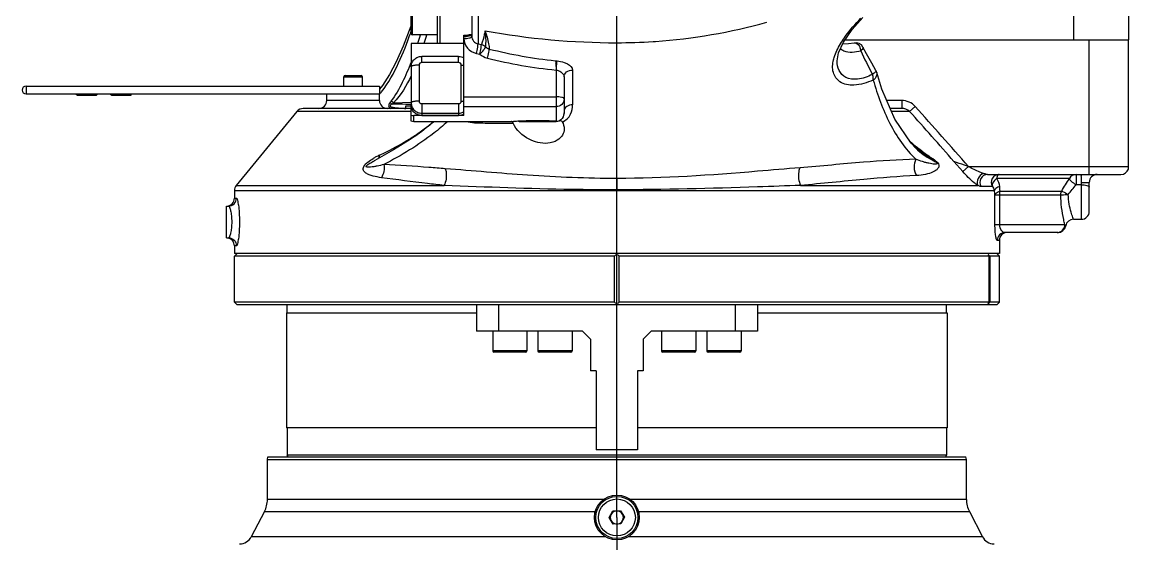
# Model space of a CAD drawing. Header units: millimetres. Extents: x 7426 to 8740, y 124 to 421.
# Drawn here: x 7932.07 to 7953.05, y 239.45 to 249.34 of the extents above; entities that cross this region are included whole.
import ezdxf

# ---------------------------------------------------------------- set-up
doc = ezdxf.new("R2010")
doc.units = ezdxf.units.MM
doc.linetypes.add('CENTER', pattern=[0.6, 0.375, -0.075, 0.075, -0.075])
doc.layers.add('中心线', color=7, linetype='Continuous')
doc.layers.add('外形图', color=7, linetype='Continuous')

msp = doc.modelspace()

# ---------------------------------------------------------------- linework, layer by layer
at = {"layer": '中心线', "linetype": 'CENTER', "ltscale": 30}
for q in [(7943.3437, 264.6106), (7943.3437, 227.4436)]:
    msp.add_line((7943.3437, 239.9549), q, dxfattribs=at)
at = {"layer": '外形图', "color": 0, "linetype": 'Continuous'}
for p, q in [((7940.5936, 261.4298), (7940.5936, 249.0734)), ((7940.712, 261.2591), (7940.712, 248.932)), ((7939.9436, 248.9382), (7939.9436, 261.0055)), ((7939.9936, 248.9382), (7939.9936, 261.0555)), ((7953.0493, 249.0051), (7953.0493, 251.2552)), ((7939.4686, 249.0977), (7939.4686, 249.8977)), ((7939.4436, 249.1227), (7939.4436, 249.8727)), ((7951.9993, 249.6877), (7951.9993, 249.0051)), ((7947.8036, 249.1993), (7948.0047, 249.4261)), ((7939.9436, 249.0977), (7939.4686, 249.0977)), ((7940.4436, 247.5719), (7940.4436, 249.0935)), ((7940.4436, 248.9382), (7939.4436, 248.9382)), ((7939.4436, 248.9382), (7939.4436, 248.4939)), ((7940.712, 248.932), (7940.7756, 248.9192)), ((7947.6683, 249.0051), (7952.1625, 249.0051)), ((7947.6683, 249.0051), (7953.0413, 249.0051)), ((7947.8406, 248.9458), (7947.8408, 248.9458)), ((7952.2993, 246.4551), (7952.2993, 249.0051)), ((7953.0413, 249.0051), (7953.0493, 249.0051)), ((7953.0413, 246.5567), (7953.0413, 249.0051)), ((7940.3436, 248.6926), (7939.6436, 248.6926)), ((7939.6436, 248.5764), (7939.6436, 248.6926)), ((7940.3436, 248.5764), (7940.3436, 248.6926)), ((7940.6805, 248.7489), (7940.746, 248.7357)), ((7939.4436, 248.4939), (7939.4436, 247.7668)), ((7939.5936, 248.5276), (7939.5936, 247.8456)), ((7940.3436, 248.5764), (7939.6436, 248.5764)), ((7940.3936, 247.8456), (7940.3936, 248.5276)), ((7942.1937, 248.4334), (7942.1937, 247.4551)), ((7947.5188, 248.6068), (7947.5188, 248.6069)), ((7938.1685, 248.3051), (7938.5185, 248.3051)), ((7938.1685, 248.1301), (7938.1685, 248.3051)), ((7938.1935, 248.3301), (7938.4935, 248.3301)), ((7938.5185, 248.1301), (7938.5185, 248.3051)), ((7942.3437, 248.3018), (7942.3437, 247.6484)), ((7932.1439, 248.1301), (7938.8436, 248.1301)), ((7932.1439, 248.1301), (7932.1439, 247.9801)), ((7938.8985, 248.1387), (7938.8436, 248.0698)), ((7938.8436, 248.1301), (7938.8436, 247.9801)), ((7932.1439, 247.9801), (7938.8436, 247.9801)), ((7933.0959, 247.9801), (7933.0959, 247.9701)), ((7933.0959, 247.9701), (7933.4909, 247.9701)), ((7933.1109, 247.9551), (7933.0959, 247.9701)), ((7933.1109, 247.9551), (7933.4759, 247.9551)), ((7933.4759, 247.9551), (7933.4909, 247.9701)), ((7933.4909, 247.9801), (7933.4909, 247.9701)), ((7933.7459, 247.9801), (7933.7459, 247.9701)), ((7933.7459, 247.9701), (7934.1409, 247.9701)), ((7933.7609, 247.9551), (7933.7459, 247.9701)), ((7933.7609, 247.9551), (7934.1259, 247.9551)), ((7934.1259, 247.9551), (7934.1409, 247.9701)), ((7934.1409, 247.9801), (7934.1409, 247.9701)), ((7937.8435, 247.8551), (7937.8435, 247.9801)), ((7938.8436, 247.8551), (7937.8435, 247.8551)), ((7938.8436, 247.8551), (7938.8436, 247.9801)), ((7939.1071, 247.8147), (7939.4436, 247.8236)), ((7939.3553, 247.7822), (7939.3446, 247.7826)), ((7939.3765, 247.7814), (7939.3553, 247.7822)), ((7939.3871, 247.781), (7939.3765, 247.7814)), ((7939.3978, 247.7806), (7939.3871, 247.781)), ((7939.4084, 247.7801), (7939.3978, 247.7806)), ((7939.419, 247.7797), (7939.4084, 247.7801)), ((7939.4296, 247.7793), (7939.419, 247.7797)), ((7939.4403, 247.7788), (7939.4296, 247.7793)), ((7939.6436, 247.7968), (7940.3436, 247.7968)), ((7939.6436, 247.7968), (7939.6436, 247.5719)), ((7940.3436, 247.7968), (7940.3436, 247.5719)), ((7940.4436, 247.9277), (7942.1937, 247.9277)), ((7948.7445, 247.8551), (7948.4595, 247.8551)), ((7948.7445, 247.8551), (7948.7445, 247.7051)), ((7937.2794, 247.6503), (7936.1275, 246.2465)), ((7939.4436, 247.6503), (7937.2794, 247.6503)), ((7939.4436, 247.7051), (7937.3953, 247.7051)), ((7939.3436, 247.7551), (7939.4436, 247.7551)), ((7939.3436, 247.7051), (7939.3436, 247.7551)), ((7939.4436, 247.4637), (7939.4436, 247.7668)), ((7940.4436, 247.5719), (7939.4936, 247.5719)), ((7939.4936, 247.4551), (7939.4936, 247.5719)), ((7939.6436, 247.6169), (7940.3436, 247.6169)), ((7939.6436, 247.5719), (7940.3436, 247.5719)), ((7940.4436, 247.7396), (7942.1937, 247.7396)), ((7942.3437, 247.6483), (7942.3424, 247.6211)), ((7948.7445, 247.7051), (7948.5235, 247.7051)), ((7948.8928, 247.6503), (7948.547, 247.6503)), ((7948.9989, 247.7454), (7948.8928, 247.6503)), ((7939.4936, 247.4551), (7939.4436, 247.4637)), ((7941.3436, 247.4551), (7939.4936, 247.4551)), ((7941.3434, 247.4248), (7941.3508, 247.4248)), ((7941.3437, 247.4551), (7941.3473, 247.4553)), ((7941.3456, 247.4552), (7941.3437, 247.4551)), ((7941.351, 247.4556), (7941.3456, 247.4552)), ((7941.3473, 247.4553), (7941.3492, 247.4555)), ((7941.3492, 247.4555), (7941.3852, 247.4577)), ((7941.3508, 247.4248), (7941.3757, 247.4248)), ((7941.4936, 247.4551), (7941.4936, 247.4634)), ((7942.1937, 247.4551), (7941.4936, 247.4551)), ((7939.4236, 247.1158), (7939.1108, 246.9185)), ((7939.4249, 247.1167), (7939.4236, 247.1159)), ((7949.041, 246.9222), (7948.9196, 247.0453)), ((7949.0632, 246.948), (7949.0679, 246.9443)), ((7939.1108, 246.9185), (7938.7519, 246.7184)), ((7949.041, 246.9223), (7949.0455, 246.9182)), ((7949.0494, 246.9303), (7949.0542, 246.9266)), ((7938.7518, 246.7183), (7938.7519, 246.7184)), ((7949.9002, 246.5099), (7949.7335, 246.7002)), ((7950.0088, 246.6051), (7949.9002, 246.5099)), ((7950.0088, 246.6051), (7953.0413, 246.6051)), ((7943.3437, 246.3792), (7943.3444, 246.1649)), ((7950.3672, 246.4551), (7952.8993, 246.4551)), ((7951.9221, 246.3779), (7950.5436, 246.3779)), ((7952.0485, 246.4551), (7952.0485, 246.2589)), ((7936.0935, 246.1514), (7950.5023, 246.1514)), ((7936.0935, 246.1514), (7936.0935, 246.005)), ((7936.1275, 246.2465), (7940.0668, 246.2465)), ((7946.8271, 246.2465), (7950.1837, 246.2465)), ((7950.4611, 246.2282), (7950.2442, 246.2282)), ((7950.6078, 246.139), (7951.7761, 246.139)), ((7952.1493, 246.2589), (7952.0485, 246.2589)), ((7952.1493, 245.605), (7952.1493, 246.3054)), ((7952.1493, 246.3051), (7952.2993, 246.3051)), ((7952.2993, 245.755), (7952.2993, 246.3051)), ((7936.0935, 246.005), (7936.1308, 246.005)), ((7950.5107, 246.0662), (7950.6004, 246.0662)), ((7950.5107, 245.505), (7950.5107, 246.0662)), ((7950.6004, 246.0662), (7951.7581, 246.0662)), ((7950.6004, 245.505), (7950.6004, 246.0662)), ((7935.9435, 245.855), (7935.9816, 245.855)), ((7935.9435, 245.255), (7935.9435, 245.855)), ((7950.5107, 245.505), (7951.836, 245.505)), ((7951.9993, 245.605), (7952.1493, 245.605)), ((7951.7035, 245.355), (7950.7044, 245.355)), ((7935.9435, 245.255), (7935.9816, 245.255)), ((7936.1308, 245.105), (7936.0935, 245.105)), ((7936.0935, 245.105), (7936.0935, 244.955)), ((7950.5939, 245.205), (7950.5552, 245.205)), ((7950.5939, 245.205), (7950.5939, 244.955)), ((7936.1435, 244.955), (7936.0935, 244.905)), ((7943.3005, 244.905), (7936.0935, 244.905)), ((7936.0935, 244.035), (7936.0935, 244.905)), ((7950.5938, 244.955), (7936.0936, 244.955)), ((7943.3005, 244.035), (7943.3005, 244.905)), ((7950.3982, 244.905), (7943.3869, 244.905)), ((7943.3869, 244.035), (7943.3869, 244.905)), ((7950.3982, 244.035), (7950.3982, 244.905)), ((7950.5939, 244.905), (7950.4177, 244.905)), ((7950.4177, 244.035), (7950.4177, 244.905)), ((7950.5439, 244.955), (7950.5939, 244.905)), ((7950.5939, 244.035), (7950.5939, 244.905)), ((7943.3005, 244.035), (7936.0935, 244.035)), ((7936.1435, 243.985), (7936.0935, 244.035)), ((7950.3982, 244.035), (7943.3869, 244.035)), ((7950.5939, 244.035), (7950.4177, 244.035)), ((7950.5439, 243.985), (7950.5939, 244.035)), ((7940.6916, 243.985), (7936.1435, 243.985)), ((7937.081, 243.835), (7940.6811, 243.835)), ((7937.081, 243.835), (7937.081, 241.6549)), ((7937.0935, 243.835), (7937.0935, 243.985)), ((7940.6811, 243.985), (7940.6811, 243.485)), ((7945.9957, 243.985), (7940.6916, 243.985)), ((7941.1018, 243.985), (7941.1018, 243.485)), ((7945.5856, 243.985), (7945.5856, 243.485)), ((7950.5439, 243.985), (7945.9957, 243.985)), ((7946.0063, 243.985), (7946.0063, 243.485)), ((7946.0063, 243.835), (7949.6064, 243.835)), ((7949.5939, 243.835), (7949.5939, 243.985)), ((7949.6064, 243.835), (7949.6064, 241.6549)), ((7942.6937, 243.485), (7940.6811, 243.485)), ((7940.9889, 243.485), (7940.9889, 243.11)), ((7941.6389, 243.485), (7941.6389, 243.11)), ((7941.8465, 243.485), (7941.8465, 243.11)), ((7942.4965, 243.485), (7942.4965, 243.11)), ((7942.6937, 243.485), (7942.8437, 243.335)), ((7943.8437, 243.335), (7943.9937, 243.485)), ((7946.0062, 243.485), (7943.9937, 243.485)), ((7944.1908, 243.485), (7944.1908, 243.11)), ((7944.8409, 243.485), (7944.8409, 243.11)), ((7945.0485, 243.485), (7945.0485, 243.11)), ((7945.6985, 243.485), (7945.6985, 243.11)), ((7942.8437, 243.335), (7942.8437, 242.7349)), ((7943.8437, 243.335), (7943.8437, 242.7349)), ((7941.6389, 243.11), (7940.9889, 243.11)), ((7941.6139, 243.085), (7941.0139, 243.085)), ((7942.4965, 243.11), (7941.8465, 243.11)), ((7942.4715, 243.085), (7941.8715, 243.085)), ((7944.8409, 243.11), (7944.1908, 243.11)), ((7944.8159, 243.085), (7944.2158, 243.085)), ((7945.6985, 243.11), (7945.0485, 243.11)), ((7945.6735, 243.085), (7945.0735, 243.085)), ((7942.9512, 242.7349), (7942.8437, 242.7349)), ((7942.9512, 242.7349), (7942.9512, 241.2349)), ((7943.8437, 242.7349), (7943.7362, 242.7349)), ((7943.7362, 242.7349), (7943.7362, 241.2349)), ((7942.9512, 241.6549), (7937.081, 241.6549)), ((7937.0935, 241.6549), (7937.0935, 241.1349)), ((7949.6064, 241.6549), (7943.7362, 241.6549)), ((7949.5939, 241.6549), (7949.5939, 241.1349)), ((7936.7185, 241.0549), (7936.7271, 241.1049)), ((7936.7271, 241.1049), (7949.9603, 241.1049)), ((7949.5939, 241.1349), (7937.0935, 241.1349)), ((7937.1108, 241.1049), (7937.0935, 241.1349)), ((7943.7362, 241.2349), (7942.9512, 241.2349)), ((7949.5766, 241.1049), (7949.5939, 241.1349)), ((7949.9689, 241.0549), (7949.9603, 241.1049)), ((7936.7185, 241.0549), (7949.9689, 241.0549)), ((7936.7185, 240.2962), (7936.7185, 241.0549)), ((7949.9689, 240.2962), (7949.9689, 241.0549)), ((7943.0905, 240.2962), (7936.7185, 240.2962)), ((7949.9689, 240.2962), (7943.5969, 240.2962)), ((7936.6618, 240.0649), (7936.4136, 239.5892)), ((7936.6618, 240.0649), (7942.9332, 240.0649)), ((7943.1994, 239.9518), (7943.2689, 240.0783)), ((7943.2689, 240.0783), (7943.4132, 240.0814)), ((7943.4132, 240.0814), (7943.488, 239.9579)), ((7943.7542, 240.0649), (7950.0256, 240.0649)), ((7950.0256, 240.0649), (7950.2738, 239.5892)), ((7943.2742, 239.8284), (7943.1994, 239.9518)), ((7943.4185, 239.8314), (7943.2742, 239.8284)), ((7943.488, 239.9579), (7943.4185, 239.8314)), ((7943.1271, 239.5892), (7936.4136, 239.5892)), ((7950.2738, 239.5892), (7943.5603, 239.5892))]:
    msp.add_line(p, q, dxfattribs=at)
for points in [[(7939.4436, 249.2883), (7939.4355, 249.2633), (7939.2918, 248.8837), (7939.1602, 248.5892), (7939.0322, 248.3477), (7938.8985, 248.1387)], [(7947.5188, 248.6069), (7947.5459, 248.7605), (7947.6388, 248.9627), (7947.8036, 249.1993)], [(7947.8408, 248.9458), (7947.7344, 248.9273), (7947.6225, 248.9265), (7947.6222, 248.9266)], [(7948.2536, 248.4255), (7948.1742, 248.5636), (7948.0755, 248.7424), (7948.0081, 248.8692)], [(7948.9196, 247.0453), (7948.6108, 247.5008), (7948.3664, 248.073), (7948.2686, 248.3899)], [(7939.8563, 247.4551), (7939.7604, 247.3665), (7939.4249, 247.1167)]]:
    msp.add_lwpolyline(points, dxfattribs=at)
for radius in [0.425, 0.4, 0.35]:
    msp.add_circle((7943.3437, 239.9549), radius, dxfattribs=at)
for centre, radius, start, end in [((7943.3343, 259.5267), 10.5772, 274.01818, 285.63952), ((7931.3903, 251.9515), 8.522, 340.72876, 340.91439), ((7939.4686, 249.1227), 0.025, 180, 270), ((7930.9643, 251.7586), 9.0557, 341.85383, 342.91218), ((7931.6518, 251.6655), 8.4874, 341.25652, 342.3897), ((7940.4456, 249.9352), 0.8418, 269.86304, 275.02469), ((7940.4455, 249.5695), 0.5023, 269.7855, 274.9755), ((7940.5249, 249.1838), 0.107, 291.99445, 295.00801), ((7940.484, 249.6305), 0.5345, 279.16421, 281.33112), ((7940.4964, 249.5675), 0.4703, 281.36614, 281.99683), ((7940.5809, 249.0734), 0.0127, 352.26982, 359.97951), ((7943.3436, 262.8247), 13.8738, 259.61895, 270.00041), ((7943.3434, 259.5296), 10.5788, 270.0018, 273.71925), ((7947.8751, 248.7998), 0.15, 27.63857, 103.17581), ((7958.3268, 253.5899), 11.4138, 204.8141, 207.32869), ((7943.4661, 261.5183), 12.9718, 264.30361, 264.43553), ((8241.7618, 248.8972), 299.2591, 180.08913, 180.214958), ((7938.1935, 248.3051), 0.025, 90, 180), ((7938.4935, 248.3051), 0.025, 0, 90), ((7932.1439, 248.0551), 0.075, 90, 270), ((7937.6462, 249.0003), 1.5772, 319.55099, 321.64924), ((7937.6935, 247.8551), 0.15, 270, 0), ((7938.9936, 247.8551), 0.15, 180, 270), ((7937.7099, 248.9466), 1.494, 319.39171, 319.53373), ((7937.1374, 249.2381), 2.3771, 323.13288, 323.99807), ((7938.3986, 248.5419), 1.0153, 312.1878, 314.24967), ((7938.8388, 233.8456), 13.9461, 87.92121, 89.00714), ((7937.3953, 247.5551), 0.15, 90, 140.62851), ((7939.4937, 247.7263), 0.1544, 251.0474, 269.94775), ((7940.3442, 247.7749), 0.2029, 289.52851, 299.34142), ((7942.0724, 247.6466), 0.2712, 353.72881, 354.61041), ((7849.6992, 159.0241), 133.0186, 41.233272, 41.779705), ((7850.9843, 159.9283), 131.6006, 41.195863, 41.859039), ((7941.8441, 239.9567), 7.5151, 92.69933, 93.50102), ((7941.8439, 239.9717), 7.5001, 90.00161, 92.70296), ((7941.8436, 239.9769), 7.4949, 87.32275, 89.99943), ((7936.1985, 252.2965), 6.0864, 302.19254, 304.36946), ((7936.334, 252.0837), 5.8341, 301.8943, 302.17974), ((7952.8793, 251.8202), 6.1889, 229.86242, 231.93065), ((7952.7389, 251.6647), 6.0022, 231.05242, 232.07092), ((7939.3762, 245.6405), 1.2935, 117.58908, 120.45332), ((7939.5119, 245.3815), 1.5859, 114.90531, 117.60169), ((7952.8993, 246.6051), 0.15, 270, 341.20309), ((7952.4493, 246.3051), 0.15, 90, 180), ((7936.2435, 246.1514), 0.15, 140.62851, 180), ((7930.9425, 244.1753), 19.6594, 5.51937, 5.76891), ((7933.4956, 244.7732), 17.1666, 4.5633, 4.84865), ((7935.9435, 246.005), 0.15, 270, 0), ((7952.1493, 245.755), 0.15, 270, 0), ((7951.7035, 245.505), 0.15, 270, 350.40683), ((7951.9993, 245.455), 0.15, 89.99998, 170.40654), ((7950.7439, 245.205), 0.15, 90, 180), ((7935.9435, 245.105), 0.15, 0, 75.63254), ((7941.0139, 243.11), 0.025, 180, 270), ((7941.6139, 243.11), 0.025, 270, 0), ((7941.8715, 243.11), 0.025, 180, 270), ((7942.4715, 243.11), 0.025, 270, 0), ((7944.2158, 243.11), 0.025, 180, 270), ((7944.8159, 243.11), 0.025, 270, 0), ((7945.0735, 243.11), 0.025, 180, 270), ((7945.6735, 243.11), 0.025, 270, 0), ((7936.2185, 240.2962), 0.5, 332.44719, 0), ((7950.4689, 240.2962), 0.5, 180, 207.55281), ((7943.3437, 239.9549), 0.125, 91.21135, 270.0553), ((7943.3437, 239.9549), 0.125, 271.21135, 90.0553), ((7936.1919, 239.7049), 0.25, 270, 332.44719), ((7950.4955, 239.7049), 0.25, 207.55281, 270)]:
    msp.add_arc(centre, radius, start, end, dxfattribs=at)
for points, knots in [([(7947.5996, 248.9611), (7947.6235, 248.9993), (7947.7338, 249.1607), (7947.8642, 249.3076), (7947.9692, 249.4152)], [0, 0, 0, 0, 0.230675, 1, 1, 1, 1]), ([(7938.8831, 248.0216), (7939.0146, 248.1878), (7939.2158, 248.558), (7939.3672, 248.9457), (7939.4347, 249.1389)], [0, 0, 0, 0, 0.5086457, 1, 1, 1, 1]), ([(7940.4436, 249.0295), (7940.4785, 249.0295), (7940.5241, 249.0337), (7940.591, 249.0536), (7940.5935, 249.0717)], [0, 0, 0, 0, 0.6564664, 1, 1, 1, 1]), ([(7940.565, 249.0846), (7940.56, 249.0825), (7940.5353, 249.0745), (7940.5094, 249.0709), (7940.489, 249.0691)], [0, 0, 0, 0, 0.2102163, 1, 1, 1, 1]), ([(7940.5816, 249.0933), (7940.5799, 249.0921), (7940.5762, 249.0898), (7940.5723, 249.0878), (7940.5702, 249.0868)], [0, 0, 0, 0, 0.4744129, 1, 1, 1, 1]), ([(7940.5928, 249.1068), (7940.5919, 249.1043), (7940.5887, 249.0991), (7940.5842, 249.0952), (7940.5816, 249.0933)], [0, 0, 0, 0, 0.4530397, 1, 1, 1, 1]), ([(7940.5936, 249.0734), (7940.5936, 249.0411), (7940.6181, 248.974), (7940.6797, 248.9387), (7940.712, 248.932)], [0, 0, 0, 0, 0.4941668, 1, 1, 1, 1]), ([(7940.8436, 249.178), (7940.8396, 249.1536), (7940.8234, 249.0658), (7940.8, 248.9788), (7940.7756, 248.9191)], [0, 0, 0, 0, 0.2771436, 1, 1, 1, 1]), ([(7940.8436, 249.178), (7940.8466, 249.1515), (7940.8563, 249.0512), (7940.859, 248.9498), (7940.8531, 248.8759)], [0, 0, 0, 0, 0.264053, 1, 1, 1, 1]), ([(7940.4436, 249.0295), (7940.4436, 248.9655), (7940.493, 248.8318), (7940.6159, 248.7622), (7940.6805, 248.7489)], [0, 0, 0, 0, 0.4930752, 1, 1, 1, 1]), ([(7940.6805, 248.7489), (7940.6847, 248.7676), (7940.6968, 248.8282), (7940.7114, 248.8892), (7940.712, 248.932)], [0, 0, 0, 0, 0.3090374, 1, 1, 1, 1]), ([(7940.7448, 248.7359), (7940.7489, 248.7546), (7940.7607, 248.8153), (7940.7749, 248.8763), (7940.7756, 248.9191)], [0, 0, 0, 0, 0.3089944, 1, 1, 1, 1]), ([(7940.7473, 248.7346), (7940.7733, 248.7594), (7940.8109, 248.8034), (7940.8492, 248.8529), (7940.8531, 248.8759)], [0, 0, 0, 0, 0.6070122, 1, 1, 1, 1]), ([(7940.8887, 248.6572), (7940.8932, 248.6741), (7940.9074, 248.7318), (7940.9218, 248.7899), (7940.9255, 248.8317)], [0, 0, 0, 0, 0.2943908, 1, 1, 1, 1]), ([(7947.4509, 248.6278), (7947.4573, 248.655), (7947.4921, 248.7721), (7947.5496, 248.8814), (7947.5996, 248.9611)], [0, 0, 0, 0, 0.2290628, 1, 1, 1, 1]), ([(7947.5825, 248.8404), (7947.6011, 248.8228), (7947.7167, 248.7521), (7947.8637, 248.7725), (7947.9667, 248.7998)], [0, 0, 0, 0, 0.1933703, 1, 1, 1, 1]), ([(7947.841, 248.9459), (7947.8538, 248.9489), (7947.9264, 248.9356), (7947.9587, 248.8544), (7947.9667, 248.7998)], [0, 0, 0, 0, 0.1933268, 1, 1, 1, 1]), ([(7948.0081, 248.8692), (7948.0102, 248.8653), (7948.011, 248.8352), (7947.9849, 248.8149), (7947.9667, 248.7998)], [0, 0, 0, 0, 0.1581439, 1, 1, 1, 1]), ([(7939.4436, 248.4939), (7939.4436, 248.5198), (7939.454, 248.5722), (7939.4987, 248.6383), (7939.5652, 248.6823), (7939.6176, 248.6926), (7939.6436, 248.6926)], [0, 0, 0, 0, 0.2498034, 0.4997199, 0.7498004, 1, 1, 1, 1]), ([(7948.2029, 248.2428), (7948.0879, 248.1924), (7947.8794, 248.125), (7947.5694, 248.1697), (7947.4175, 248.3901), (7947.4326, 248.5502), (7947.4509, 248.6278)], [0, 0, 0, 0, 0.3403337, 0.5873677, 0.7838329, 1, 1, 1, 1]), ([(7939.5936, 248.5276), (7939.5744, 248.5276), (7939.5466, 248.5265), (7939.5112, 248.5223), (7939.4888, 248.5183), (7939.4699, 248.5133), (7939.4547, 248.5075), (7939.4436, 248.4996), (7939.4436, 248.4939)], [0, 0, 0, 0, 0.3629494, 0.5279405, 0.6739451, 0.7961244, 0.8911207, 1, 1, 1, 1]), ([(7939.6436, 248.5764), (7939.6309, 248.5764), (7939.6046, 248.5663), (7939.5936, 248.5401), (7939.5936, 248.5276)], [0, 0, 0, 0, 0.5045891, 1, 1, 1, 1]), ([(7940.3936, 248.5276), (7940.3936, 248.5401), (7940.3826, 248.5663), (7940.3563, 248.5764), (7940.3436, 248.5764)], [0, 0, 0, 0, 0.4954108, 1, 1, 1, 1]), ([(7940.3936, 248.5276), (7940.3978, 248.5276), (7940.4145, 248.5275), (7940.4312, 248.5267), (7940.4436, 248.5257)], [0, 0, 0, 0, 0.2542563, 1, 1, 1, 1]), ([(7942.1786, 248.6105), (7942.1852, 248.6018), (7942.1801, 248.5729), (7942.1874, 248.5325), (7942.1875, 248.4837), (7942.1956, 248.4503), (7942.1939, 248.4334)], [0, 0, 0, 0, 0.1843967, 0.4321416, 0.7138082, 1, 1, 1, 1]), ([(7942.1937, 248.4334), (7942.1954, 248.4501), (7942.2011, 248.5081), (7942.2063, 248.5661), (7942.2085, 248.6076)], [0, 0, 0, 0, 0.287584, 1, 1, 1, 1]), ([(7942.2625, 248.4094), (7942.2746, 248.4031), (7942.313, 248.3789), (7942.3437, 248.3343), (7942.3437, 248.3018)], [0, 0, 0, 0, 0.2948562, 1, 1, 1, 1]), ([(7942.3437, 248.5787), (7942.3665, 248.5708), (7942.4327, 248.5437), (7942.503, 248.4817), (7942.5031, 248.4317)], [0, 0, 0, 0, 0.3260966, 1, 1, 1, 1]), ([(7942.3437, 248.3018), (7942.3437, 248.3372), (7942.3843, 248.4129), (7942.464, 248.4338), (7942.5031, 248.4316)], [0, 0, 0, 0, 0.4743121, 1, 1, 1, 1]), ([(7948.1869, 248.3499), (7948.0986, 248.3062), (7947.9343, 248.2444), (7947.6861, 248.2641), (7947.5383, 248.4174), (7947.5188, 248.5443), (7947.5188, 248.6068)], [0, 0, 0, 0, 0.3326794, 0.5848733, 0.7888604, 1, 1, 1, 1]), ([(7948.2535, 248.4255), (7948.2552, 248.4226), (7948.2539, 248.4126), (7948.2486, 248.4056), (7948.2452, 248.4013)], [0, 0, 0, 0, 0.375403, 1, 1, 1, 1]), ([(7948.2029, 248.2428), (7948.2042, 248.25), (7948.2061, 248.2865), (7948.1967, 248.3226), (7948.1869, 248.3499)], [0, 0, 0, 0, 0.201926, 1, 1, 1, 1]), ([(7948.2686, 248.3899), (7948.2795, 248.3507), (7948.2596, 248.2856), (7948.2158, 248.2508), (7948.2029, 248.2428)], [0, 0, 0, 0, 0.728621, 1, 1, 1, 1]), ([(7948.2029, 248.2428), (7948.2839, 247.9614), (7948.4808, 247.4219), (7948.8065, 246.932), (7949.0139, 246.7435)], [0, 0, 0, 0, 0.5109806, 1, 1, 1, 1]), ([(7939.0391, 247.812), (7939.0362, 247.8081), (7939.0307, 247.8003), (7939.0257, 247.7921), (7939.0235, 247.788)], [0, 0, 0, 0, 0.5081695, 1, 1, 1, 1]), ([(7939.0804, 247.7897), (7939.0681, 247.7818), (7939.0452, 247.7714), (7939.0492, 247.7391), (7939.0799, 247.7326), (7939.114, 247.7236), (7939.1753, 247.7166), (7939.2513, 247.7104), (7939.3128, 247.7077), (7939.3436, 247.7068)], [0, 0, 0, 0, 0.1230125, 0.1691957, 0.2298213, 0.354721, 0.4830482, 0.741019, 1, 1, 1, 1]), ([(7939.5936, 247.8456), (7939.5744, 247.8456), (7939.5466, 247.8444), (7939.5112, 247.8402), (7939.4888, 247.8363), (7939.4699, 247.8312), (7939.4547, 247.8254), (7939.4436, 247.8176), (7939.4436, 247.8118)], [0, 0, 0, 0, 0.3629494, 0.5279405, 0.6739451, 0.7961244, 0.8911207, 1, 1, 1, 1]), ([(7939.4436, 247.8118), (7939.4436, 247.7864), (7939.4541, 247.7349), (7939.4988, 247.6702), (7939.5653, 247.627), (7939.6176, 247.6169), (7939.6436, 247.6169)], [0, 0, 0, 0, 0.2469931, 0.4957601, 0.7470107, 1, 1, 1, 1]), ([(7939.5936, 247.8456), (7939.5936, 247.8331), (7939.6046, 247.8069), (7939.6309, 247.7968), (7939.6436, 247.7968)], [0, 0, 0, 0, 0.4954108, 1, 1, 1, 1]), ([(7940.3436, 247.7968), (7940.3563, 247.7968), (7940.3826, 247.8069), (7940.3936, 247.8331), (7940.3936, 247.8456)], [0, 0, 0, 0, 0.5045891, 1, 1, 1, 1]), ([(7940.3936, 247.8456), (7940.3978, 247.8456), (7940.4145, 247.8454), (7940.4312, 247.8446), (7940.4436, 247.8436)], [0, 0, 0, 0, 0.2542563, 1, 1, 1, 1]), ([(7942.3437, 247.8839), (7942.3437, 247.9018), (7942.2738, 247.9247), (7942.2293, 247.9277), (7942.1937, 247.9277)], [0, 0, 0, 0, 0.3348456, 1, 1, 1, 1]), ([(7942.3437, 247.8839), (7942.3437, 247.8468), (7942.3102, 247.769), (7942.2317, 247.7396), (7942.1937, 247.7396)], [0, 0, 0, 0, 0.4931988, 1, 1, 1, 1]), ([(7939.6436, 247.5719), (7939.6176, 247.5719), (7939.5653, 247.582), (7939.4988, 247.6252), (7939.4541, 247.6899), (7939.4436, 247.7414), (7939.4436, 247.7668)], [0, 0, 0, 0, 0.2529893, 0.5042399, 0.7530069, 1, 1, 1, 1]), ([(7940.3436, 247.6169), (7940.3523, 247.6169), (7940.387, 247.6191), (7940.421, 247.6303), (7940.4436, 247.643)], [0, 0, 0, 0, 0.2515117, 1, 1, 1, 1]), ([(7942.342, 247.6169), (7942.3406, 247.6039), (7942.3308, 247.5481), (7942.2939, 247.4937), (7942.2549, 247.4736)], [0, 0, 0, 0, 0.229675, 1, 1, 1, 1]), ([(7942.3081, 247.4497), (7942.3752, 247.4754), (7942.4805, 247.5787), (7942.505, 247.7139), (7942.5048, 247.7744)], [0, 0, 0, 0, 0.5426548, 1, 1, 1, 1]), ([(7942.5048, 247.7744), (7942.4656, 247.7769), (7942.3861, 247.7579), (7942.3437, 247.6831), (7942.3437, 247.6483)], [0, 0, 0, 0, 0.5307277, 1, 1, 1, 1]), ([(7940.1341, 247.4546), (7940.0507, 247.3788), (7939.6767, 247.0676), (7939.2576, 246.8141), (7938.9261, 246.6424)], [0, 0, 0, 0, 0.2318941, 1, 1, 1, 1]), ([(7939.8774, 247.4548), (7939.8424, 247.4256), (7939.6962, 247.3068), (7939.5433, 247.1963), (7939.4249, 247.1167)], [0, 0, 0, 0, 0.2422405, 1, 1, 1, 1]), ([(7940.6859, 247.4334), (7940.6834, 247.4375), (7940.6782, 247.4452), (7940.672, 247.4522), (7940.6688, 247.4552)], [0, 0, 0, 0, 0.5185281, 1, 1, 1, 1]), ([(7940.6859, 247.4334), (7940.7389, 247.4317), (7940.958, 247.426), (7941.1773, 247.4246), (7941.3434, 247.4248)], [0, 0, 0, 0, 0.241997, 1, 1, 1, 1]), ([(7941.3757, 247.4248), (7941.3736, 247.4294), (7941.3676, 247.44), (7941.3595, 247.4555), (7941.3513, 247.4556)], [0, 0, 0, 0, 0.3772184, 1, 1, 1, 1]), ([(7941.8436, 247.0605), (7941.787, 247.0742), (7941.5991, 247.1471), (7941.4358, 247.2951), (7941.3757, 247.4248)], [0, 0, 0, 0, 0.2896571, 1, 1, 1, 1]), ([(7942.3437, 247.3187), (7942.3437, 247.2782), (7942.3194, 247.1899), (7942.1607, 247.0382), (7941.9645, 247.0311), (7941.8436, 247.0605)], [0, 0, 0, 0, 0.1915519, 0.4107829, 1, 1, 1, 1]), ([(7938.8441, 246.8199), (7938.8922, 246.8423), (7939.0877, 246.937), (7939.2772, 247.0438), (7939.4165, 247.1305)], [0, 0, 0, 0, 0.2447469, 1, 1, 1, 1]), ([(7949.0679, 246.9443), (7949.1316, 246.8947), (7949.2167, 246.8312), (7949.3048, 246.772), (7949.3261, 246.7581)], [0, 0, 0, 0, 0.760304, 1, 1, 1, 1]), ([(7938.881, 246.3938), (7938.8271, 246.4012), (7938.7485, 246.4153), (7938.6493, 246.4467), (7938.5861, 246.4767), (7938.5264, 246.5279), (7938.5435, 246.6261), (7938.6249, 246.6929), (7938.6874, 246.736), (7938.7206, 246.7556)], [0, 0, 0, 0, 0.2387707, 0.3496848, 0.4534164, 0.5498598, 0.6651961, 0.8310012, 1, 1, 1, 1]), ([(7938.8315, 246.7619), (7938.8396, 246.7731), (7938.8436, 246.7941), (7938.8442, 246.8138), (7938.8441, 246.8199)], [0, 0, 0, 0, 0.6939479, 1, 1, 1, 1]), ([(7949.0139, 246.7435), (7948.6816, 246.7354), (7947.9482, 246.6822), (7947.2165, 246.6159), (7946.8153, 246.5828)], [0, 0, 0, 0, 0.4522365, 1, 1, 1, 1]), ([(7949.3493, 246.7159), (7949.3751, 246.7015), (7949.4517, 246.6492), (7949.36, 246.65), (7949.3141, 246.655), (7949.2559, 246.6655), (7949.1983, 246.6796), (7949.1163, 246.7038), (7949.055, 246.7265), (7949.0139, 246.7435)], [0, 0, 0, 0, 0.1762765, 0.270391, 0.3777478, 0.4915361, 0.6105606, 0.7347207, 1, 1, 1, 1]), ([(7949.3261, 246.7581), (7949.3465, 246.7448), (7949.3875, 246.7153), (7949.4385, 246.6695), (7949.4543, 246.6138), (7949.4346, 246.5681), (7949.3938, 246.5317), (7949.3133, 246.4867), (7949.1881, 246.4486), (7949.0809, 246.4361), (7949.0228, 246.4337)], [0, 0, 0, 0, 0.1068054, 0.222371, 0.2937926, 0.3418197, 0.4322045, 0.5284006, 0.7450325, 1, 1, 1, 1]), ([(7949.0542, 246.9266), (7949.079, 246.9073), (7949.175, 246.834), (7949.2739, 246.7641), (7949.3493, 246.7159)], [0, 0, 0, 0, 0.2595661, 1, 1, 1, 1]), ([(7949.3493, 246.7159), (7949.3412, 246.724), (7949.33, 246.7383), (7949.3301, 246.7554), (7949.3306, 246.7605)], [0, 0, 0, 0, 0.690813, 1, 1, 1, 1]), ([(7938.9261, 246.6424), (7938.8839, 246.632), (7938.8209, 246.6174), (7938.7372, 246.6013), (7938.687, 246.5938), (7938.6468, 246.5896), (7938.6218, 246.5903), (7938.5834, 246.5894), (7938.6055, 246.6382), (7938.6412, 246.6528), (7938.69, 246.6865), (7938.7272, 246.7055), (7938.7518, 246.7183)], [0, 0, 0, 0, 0.2393815, 0.3554776, 0.4677839, 0.5215695, 0.5723434, 0.6185534, 0.681002, 0.7682807, 0.847597, 1, 1, 1, 1]), ([(7940.0915, 246.5634), (7939.9881, 246.5711), (7939.5999, 246.6005), (7939.2115, 246.6291), (7938.9261, 246.6424)], [0, 0, 0, 0, 0.2661831, 1, 1, 1, 1]), ([(7940.0915, 246.5634), (7940.0999, 246.5395), (7940.1209, 246.4338), (7940.1039, 246.3196), (7940.0668, 246.2465)], [0, 0, 0, 0, 0.2361569, 1, 1, 1, 1]), ([(7943.3437, 246.3792), (7942.7789, 246.3783), (7941.6925, 246.422), (7940.6112, 246.5243), (7940.0915, 246.5634)], [0, 0, 0, 0, 0.5200834, 1, 1, 1, 1]), ([(7946.8153, 246.5828), (7946.5475, 246.5607), (7945.3929, 246.4589), (7944.2343, 246.3793), (7943.3437, 246.3792)], [0, 0, 0, 0, 0.2317512, 1, 1, 1, 1]), ([(7946.8153, 246.5828), (7946.8038, 246.5591), (7946.7725, 246.4486), (7946.7875, 246.3248), (7946.8271, 246.2465)], [0, 0, 0, 0, 0.2308126, 1, 1, 1, 1]), ([(7950.0088, 246.6051), (7949.9836, 246.614), (7949.8918, 246.6457), (7949.7991, 246.6747), (7949.7335, 246.7002)], [0, 0, 0, 0, 0.2755777, 1, 1, 1, 1]), ([(7950.2936, 246.4734), (7950.2702, 246.4813), (7950.1725, 246.519), (7950.0783, 246.5654), (7950.0088, 246.6051)], [0, 0, 0, 0, 0.2354834, 1, 1, 1, 1]), ([(7940.0668, 246.2465), (7939.9619, 246.258), (7939.5662, 246.303), (7939.1712, 246.3545), (7938.881, 246.3938)], [0, 0, 0, 0, 0.2649014, 1, 1, 1, 1]), ([(7949.0228, 246.4337), (7948.6902, 246.4201), (7947.9579, 246.3564), (7947.2271, 246.2828), (7946.8271, 246.2465)], [0, 0, 0, 0, 0.453148, 1, 1, 1, 1]), ([(7950.1837, 246.2465), (7950.1607, 246.2622), (7950.0586, 246.3416), (7949.9669, 246.4336), (7949.9002, 246.5099)], [0, 0, 0, 0, 0.2152686, 1, 1, 1, 1]), ([(7950.2936, 246.4734), (7950.2487, 246.4581), (7950.1775, 246.3889), (7950.1632, 246.2847), (7950.1837, 246.2465)], [0, 0, 0, 0, 0.5227755, 1, 1, 1, 1]), ([(7950.3672, 246.4551), (7950.3186, 246.4551), (7950.2148, 246.3916), (7950.2194, 246.2719), (7950.2442, 246.2282)], [0, 0, 0, 0, 0.4914175, 1, 1, 1, 1]), ([(7950.3672, 246.4551), (7950.362, 246.4551), (7950.3367, 246.4583), (7950.3127, 246.4669), (7950.2936, 246.4734)], [0, 0, 0, 0, 0.2037775, 1, 1, 1, 1]), ([(7950.5879, 246.4551), (7950.5383, 246.4551), (7950.4317, 246.394), (7950.4356, 246.2717), (7950.4611, 246.2282)], [0, 0, 0, 0, 0.4961843, 1, 1, 1, 1]), ([(7950.5436, 246.3779), (7950.529, 246.3676), (7950.4862, 246.3309), (7950.4478, 246.2666), (7950.4611, 246.2282)], [0, 0, 0, 0, 0.3056367, 1, 1, 1, 1]), ([(7950.5879, 246.4551), (7950.5832, 246.4551), (7950.5537, 246.4396), (7950.5484, 246.4036), (7950.5436, 246.3779)], [0, 0, 0, 0, 0.1547241, 1, 1, 1, 1]), ([(7952.0485, 246.2589), (7952.0177, 246.2774), (7951.9734, 246.312), (7951.9259, 246.3557), (7951.9221, 246.3779)], [0, 0, 0, 0, 0.6140457, 1, 1, 1, 1]), ([(7952.1493, 246.3054), (7952.1492, 246.3245), (7952.1481, 246.3586), (7952.1521, 246.4088), (7952.1444, 246.4315), (7952.1531, 246.4551), (7952.1493, 246.4551)], [0, 0, 0, 0, 0.382846, 0.707236, 0.923919, 1, 1, 1, 1]), ([(7943.3444, 246.1649), (7943.0605, 246.1642), (7941.9674, 246.171), (7940.8751, 246.2143), (7940.0668, 246.2465)], [0, 0, 0, 0, 0.2598166, 1, 1, 1, 1]), ([(7946.8271, 246.2465), (7946.5551, 246.2375), (7945.3946, 246.1966), (7944.2335, 246.1651), (7943.3444, 246.1649)], [0, 0, 0, 0, 0.2343891, 1, 1, 1, 1]), ([(7950.2442, 246.2282), (7950.24, 246.2282), (7950.2188, 246.2306), (7950.1991, 246.2394), (7950.1837, 246.2465)], [0, 0, 0, 0, 0.1995307, 1, 1, 1, 1]), ([(7950.6007, 246.2242), (7950.5883, 246.221), (7950.5499, 246.2079), (7950.5091, 246.1794), (7950.5023, 246.1514)], [0, 0, 0, 0, 0.3084498, 1, 1, 1, 1]), ([(7950.5107, 246.0662), (7950.5126, 246.0742), (7950.5327, 246.112), (7950.5755, 246.1304), (7950.6078, 246.139)], [0, 0, 0, 0, 0.1968346, 1, 1, 1, 1]), ([(7951.7761, 246.1391), (7951.7823, 246.137), (7951.8251, 246.1174), (7951.8662, 246.0949), (7951.9014, 246.0752)], [0, 0, 0, 0, 0.1393349, 1, 1, 1, 1]), ([(7952.1493, 246.2589), (7952.1849, 246.2589), (7952.2304, 246.256), (7952.2993, 246.231), (7952.2993, 246.2127)], [0, 0, 0, 0, 0.6614419, 1, 1, 1, 1]), ([(7935.9816, 245.855), (7936.0197, 245.855), (7936.0992, 245.8872), (7936.1308, 245.9668), (7936.1308, 246.005)], [0, 0, 0, 0, 0.4990871, 1, 1, 1, 1]), ([(7936.1308, 246.005), (7936.1441, 246.005), (7936.155, 245.9401), (7936.1743, 245.8629), (7936.1858, 245.7161), (7936.1914, 245.5551), (7936.1858, 245.394), (7936.1744, 245.2472), (7936.155, 245.17), (7936.1441, 245.105), (7936.1308, 245.105)], [0, 0, 0, 0, 0.0434453, 0.152756, 0.3127813, 0.4999485, 0.6871252, 0.8471679, 0.9565281, 1, 1, 1, 1]), ([(7951.7581, 246.0662), (7951.765, 246.0677), (7951.8127, 246.0729), (7951.8606, 246.0744), (7951.9014, 246.0752)], [0, 0, 0, 0, 0.1470092, 1, 1, 1, 1]), ([(7951.836, 245.505), (7951.8279, 245.5365), (7951.7842, 245.7204), (7951.7608, 245.9097), (7951.7581, 246.0662)], [0, 0, 0, 0, 0.17197, 1, 1, 1, 1]), ([(7951.9993, 245.605), (7951.9923, 245.6157), (7951.9811, 245.6635), (7951.9456, 245.7558), (7951.9147, 245.9016), (7951.9029, 246.014), (7951.9014, 246.0752)], [0, 0, 0, 0, 0.0791601, 0.2981877, 0.6192678, 1, 1, 1, 1]), ([(7935.9816, 245.855), (7935.9915, 245.855), (7936.0085, 245.8165), (7936.0241, 245.7607), (7936.0383, 245.6642), (7936.0431, 245.5551), (7936.0383, 245.4459), (7936.0241, 245.3494), (7936.0085, 245.2935), (7935.9915, 245.255), (7935.9816, 245.255)], [0, 0, 0, 0, 0.0479606, 0.156171, 0.314054, 0.4999508, 0.6858571, 0.8437562, 0.9520135, 1, 1, 1, 1]), ([(7950.5552, 245.205), (7950.5472, 245.2051), (7950.5357, 245.2415), (7950.5237, 245.2931), (7950.5132, 245.3915), (7950.5107, 245.464), (7950.5107, 245.505)], [0, 0, 0, 0, 0.0787425, 0.2787001, 0.5987659, 1, 1, 1, 1]), ([(7950.7045, 245.355), (7950.6803, 245.355), (7950.6155, 245.3919), (7950.6004, 245.4636), (7950.6004, 245.505)], [0, 0, 0, 0, 0.3683534, 1, 1, 1, 1]), ([(7951.687, 245.355), (7951.725, 245.355), (7951.8044, 245.3873), (7951.836, 245.4668), (7951.836, 245.505)], [0, 0, 0, 0, 0.4988516, 1, 1, 1, 1]), ([(7951.8514, 245.48), (7951.8502, 245.4824), (7951.8442, 245.4902), (7951.8395, 245.4988), (7951.836, 245.505)], [0, 0, 0, 0, 0.2670667, 1, 1, 1, 1]), ([(7950.7044, 245.355), (7950.6664, 245.355), (7950.5869, 245.3228), (7950.5552, 245.2433), (7950.5552, 245.205)], [0, 0, 0, 0, 0.4990578, 1, 1, 1, 1]), ([(7935.9816, 245.255), (7936.0197, 245.255), (7936.0992, 245.2228), (7936.1308, 245.1433), (7936.1308, 245.105)], [0, 0, 0, 0, 0.4990873, 1, 1, 1, 1]), ([(7950.402, 244.9186), (7950.3995, 244.9206), (7950.3956, 244.9237), (7950.3824, 244.9328), (7950.3826, 244.9286)], [0, 0, 0, 0, 0.4336438, 1, 1, 1, 1]), ([(7950.3826, 244.9286), (7950.3827, 244.9272), (7950.3869, 244.9184), (7950.393, 244.9112), (7950.3982, 244.905)], [0, 0, 0, 0, 0.1437715, 1, 1, 1, 1]), ([(7950.402, 244.0214), (7950.3995, 244.0194), (7950.3956, 244.0163), (7950.3824, 244.0072), (7950.3826, 244.0114)], [0, 0, 0, 0, 0.4336438, 1, 1, 1, 1]), ([(7950.3826, 244.0114), (7950.3827, 244.0128), (7950.3869, 244.0216), (7950.393, 244.0288), (7950.3982, 244.035)], [0, 0, 0, 0, 0.1437715, 1, 1, 1, 1])]:
    msp.add_open_spline(points, degree=3, knots=knots, dxfattribs=at)
for points in [[(7940.5691, 249.1029), (7940.5526, 249.1002), (7940.536, 249.0982), (7940.5193, 249.0967)], [(7940.8436, 249.178), (7940.8723, 249.0967), (7940.8963, 249.0134), (7940.9119, 248.9286)], [(7940.7756, 248.9191), (7940.8043, 248.9123), (7940.8322, 248.8968), (7940.8531, 248.8759)], [(7940.8531, 248.8759), (7940.8726, 248.8554), (7940.8983, 248.8395), (7940.9255, 248.8317)], [(7940.9119, 248.9286), (7940.9178, 248.8965), (7940.9224, 248.8642), (7940.9255, 248.8317)], [(7940.9255, 248.8317), (7941.337, 248.7288), (7941.7565, 248.6529), (7942.1785, 248.6105)], [(7944.0296, 248.9734), (7944.0449, 248.9737), (7944.0602, 248.9751), (7944.0755, 248.9755)], [(7940.3436, 248.6926), (7940.3781, 248.6926), (7940.4137, 248.6832), (7940.4436, 248.666)], [(7940.746, 248.7356), (7940.7852, 248.6981), (7940.836, 248.6701), (7940.8887, 248.6572)], [(7940.8887, 248.6572), (7941.3173, 248.5521), (7941.7543, 248.4755), (7942.1937, 248.4334)], [(7939.4438, 248.5847), (7939.3428, 248.3247), (7939.2245, 248.0665), (7939.0605, 247.8409)], [(7942.1937, 248.4334), (7942.2175, 248.4289), (7942.241, 248.4208), (7942.2625, 248.4094)], [(7942.2085, 248.6076), (7942.2543, 248.6031), (7942.3001, 248.5938), (7942.3437, 248.5787)], [(7948.2541, 248.4259), (7948.2605, 248.4156), (7948.2648, 248.4027), (7948.2632, 248.3907)], [(7939.4437, 248.3256), (7939.3549, 248.142), (7939.2517, 247.9585), (7939.1071, 247.8147)], [(7948.2217, 248.3771), (7948.2106, 248.3674), (7948.1989, 248.3584), (7948.1869, 248.3499)], [(7948.2452, 248.4013), (7948.2383, 248.3924), (7948.2301, 248.3845), (7948.2217, 248.3771)], [(7939.0235, 247.788), (7939.0144, 247.771), (7939.0119, 247.7449), (7939.0243, 247.7302)], [(7939.0804, 247.7897), (7939.0681, 247.7974), (7939.0558, 247.8068), (7939.0415, 247.8092)], [(7939.1071, 247.8147), (7939.0933, 247.8236), (7939.0797, 247.8345), (7939.0636, 247.8375)], [(7948.9989, 247.7454), (7948.9373, 247.8142), (7948.8369, 247.8551), (7948.7445, 247.8551)], [(7939.0243, 247.7302), (7939.0338, 247.7191), (7939.0471, 247.7114), (7939.0603, 247.7051)], [(7940.412, 247.5837), (7940.3902, 247.576), (7940.3667, 247.5719), (7940.3436, 247.5719)], [(7948.8928, 247.6503), (7948.8549, 247.6869), (7948.7972, 247.7051), (7948.7445, 247.7051)], [(7940.5234, 247.4546), (7940.5768, 247.4432), (7940.6313, 247.4351), (7940.6859, 247.4334)], [(7942.1937, 247.4636), (7942.2143, 247.4626), (7942.2357, 247.466), (7942.2549, 247.4736)], [(7942.2549, 247.4736), (7942.273, 247.4807), (7942.2987, 247.4667), (7942.3081, 247.4497)], [(7942.3081, 247.4497), (7942.3298, 247.41), (7942.3437, 247.3639), (7942.3437, 247.3187)], [(7949.0139, 246.7435), (7948.9603, 246.6551), (7948.9645, 246.519), (7949.0228, 246.4337)], [(7949.0455, 246.9182), (7949.1362, 246.837), (7949.2385, 246.7662), (7949.3493, 246.7159)], [(7938.9261, 246.6424), (7938.9425, 246.5598), (7938.9265, 246.4647), (7938.881, 246.3938)], [(7950.6007, 246.2242), (7950.5961, 246.2787), (7950.5751, 246.3333), (7950.5436, 246.3779)], [(7951.7761, 246.139), (7951.8218, 246.2204), (7951.8708, 246.3), (7951.9221, 246.3779)], [(7952.0485, 246.4551), (7951.9991, 246.4551), (7951.9454, 246.4214), (7951.9221, 246.3779)], [(7950.5023, 246.1514), (7950.4965, 246.1799), (7950.4808, 246.2069), (7950.4611, 246.2282)], [(7950.6004, 246.0662), (7950.6004, 246.0884), (7950.5984, 246.113), (7950.6096, 246.1322)], [(7951.7581, 246.0662), (7951.7581, 246.0895), (7951.7616, 246.1188), (7951.7805, 246.1323)], [(7951.9014, 246.0752), (7951.9477, 246.1385), (7951.9972, 246.1996), (7952.0485, 246.2589)], [(7943.3437, 244.93), (7943.327, 244.93), (7943.3088, 244.9194), (7943.3005, 244.905)], [(7943.3869, 244.905), (7943.3786, 244.9194), (7943.3603, 244.93), (7943.3437, 244.93)], [(7950.4177, 244.905), (7950.4126, 244.9097), (7950.4074, 244.9142), (7950.402, 244.9186)], [(7943.3437, 244.01), (7943.327, 244.01), (7943.3088, 244.0206), (7943.3005, 244.035)], [(7943.3869, 244.035), (7943.3786, 244.0206), (7943.3603, 244.01), (7943.3437, 244.01)], [(7950.4177, 244.035), (7950.4126, 244.0303), (7950.4074, 244.0258), (7950.402, 244.0214)]]:
    msp.add_open_spline(points, degree=3, dxfattribs=at)

doc.saveas('drawing.dxf')
